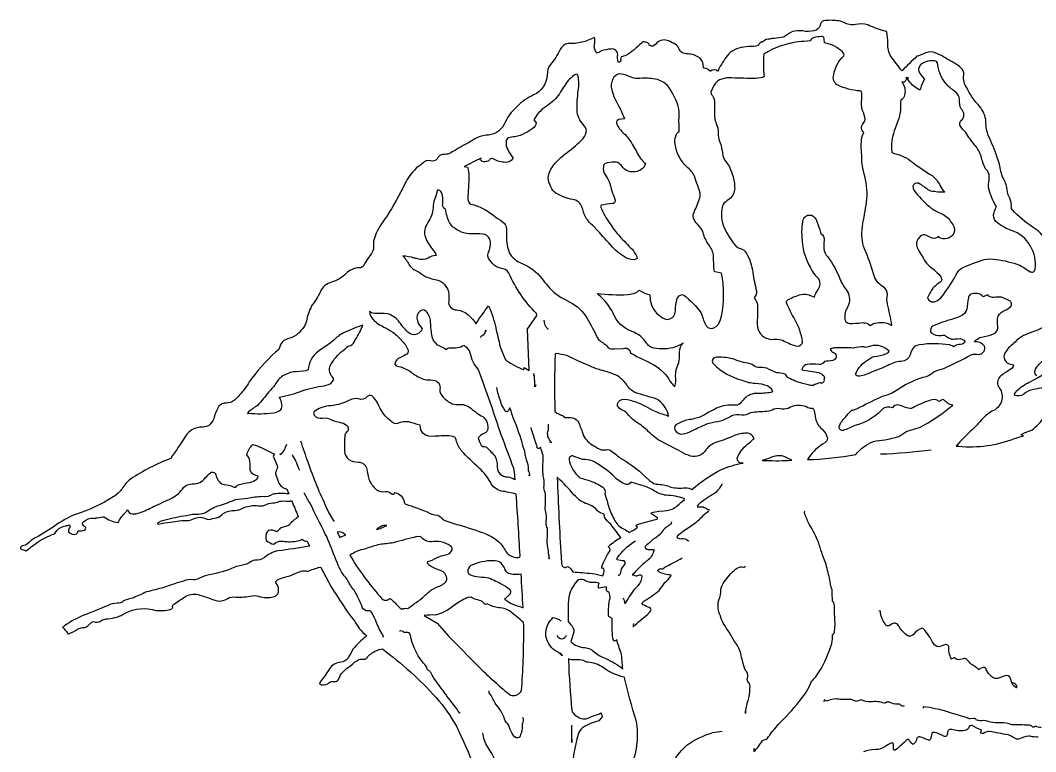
# Model space of a CAD drawing. Extents: x 0.5 to 28.5, y 0.6 to 43.4.
# Drawn here: x 0.51 to 15.15, y 11.08 to 21.62 of the extents above; entities that cross this region are included whole.
import ezdxf

# ---------------------------------------------------------------- set-up
doc = ezdxf.new("R2010")
doc.units = 0
doc.linetypes.add('0', pattern=[0])
doc.layers.add('1', color=7, linetype='0')

msp = doc.modelspace()

# ---------------------------------------------------------------- linework, layer by layer
at = {"layer": '1'}
for points in [[(15.292328, 18.446091, 0.149678), (15.112778, 18.633698, -0.066812), (14.807902, 18.895174, -0.176766), (14.798376, 18.959442, 0.126275), (14.759079, 19.087578, -0.100115), (14.732681, 19.210091, 0.089071), (14.667679, 19.366737, -0.022254), (14.61882, 19.574493), (14.589563, 19.65579, 0.023894), (14.469307, 19.952538, -0.101554), (14.430809, 20.158709, 0.162815), (14.336548, 20.382652), (14.312592, 20.412231, -0.079891), (14.157791, 20.640846, -0.186334), (14.111679, 20.833817, 0.236111), (14.067947, 20.93708, 0.06756), (13.900467, 21.045036, 0.073614), (13.67012, 21.161522, 0.179824), (13.530167, 21.139145, -0.027571), (13.43663, 21.102219, 0.023643), (13.221573, 20.8937, -0.015353), (13.062432, 21.096405, -0.147064), (13.014572, 21.291901, 0.05417), (13.002029, 21.454254), (12.981094, 21.466362), (12.953247, 21.471184, -0.031418), (12.726252, 21.554783, 0.139209), (12.550781, 21.559555, -0.199218), (12.380341, 21.591858, 0.109461), (12.286423, 21.613373, 0.082051), (12.090179, 21.612671, 0.29125), (12.040497, 21.547958, -0.284938), (11.951394, 21.470976, -0.112352), (11.791448, 21.467913, 0.074267), (11.639984, 21.459381, 0.021368), (11.522034, 21.385017), (11.50972, 21.380005, -0.00881), (11.378159, 21.357933, 0.15593), (11.317413, 21.347282, 0.262605), (11.215763, 21.311108, -0.266528), (11.189743, 21.305405, 0.167432), (11.152008, 21.263191), (11.147263, 21.259842, -0.087667), (11.006882, 21.242043, 0.146648), (10.743225, 21.158691), (10.722672, 21.139229, 0.035152), (10.584346, 20.932425, 0.059732), (10.571793, 20.886871), (10.565002, 20.887756, 0.406918), (10.460922, 20.887985), (10.453735, 20.887794, 0.202401), (10.367096, 20.92955), (10.359558, 20.937523), (10.353592, 20.98008, 0.272648), (10.278854, 21.093834, 0.149189), (10.110947, 21.136532, -0.141622), (10.027817, 21.17173, -0.014193), (9.989685, 21.241631, 0.145229), (9.899796, 21.302368, 0.271143), (9.720704, 21.321934), (9.703903, 21.312927, -0.113388), (9.630245, 21.25017, -0.257726), (9.577271, 21.264496, 0.332632), (9.52388, 21.306, 0.371224), (9.463425, 21.291443, -0.064898), (9.241119, 21.114487, 0.02293), (9.172089, 21.09565), (9.16217, 21.058449, -0.683775), (9.12915, 21.016747, -0.122252), (9.121629, 21.130661, 0.463481), (9.027847, 21.206543, 0.054807), (8.882309, 21.180931, -0.079119), (8.835833, 21.15167), (8.825133, 21.14959, -0.276343), (8.788345, 21.271057, 0.086114), (8.788071, 21.374626, -0.138264), (8.408268, 21.285425, 0.25632), (8.290314, 21.198608, -0.073147), (8.151268, 20.984531, 0.148645), (8.104324, 20.83152, -0.284209), (7.910217, 20.54467, 0.09637), (7.674377, 20.37999, 0.114897), (7.481999, 20.114733, -0.276831), (7.220837, 19.964354, 0.107192), (7.062027, 19.911407, -0.019249), (6.835327, 19.784264, -0.047212), (6.673965, 19.69278, 0.016606), (6.576569, 19.68351, 0.157361), (6.520706, 19.623322, -0.303436), (6.423477, 19.597763, 0.289601), (6.310776, 19.559998, -0.049616), (6.246658, 19.513824, 0.108762), (6.059082, 19.272057, -0.021418), (5.787506, 18.7864, 0.05391), (5.639297, 18.551702, 0.044625), (5.60257, 18.437462, -0.010427), (5.599425, 18.322174, -0.113518), (5.528778, 18.202095, 0.054048), (5.463927, 18.088921, -0.294545), (5.390045, 18.055328, 0.198145), (5.209335, 17.97242, -0.126033), (4.996964, 17.846313, 0.219836), (4.835175, 17.712837, -0.052697), (4.709244, 17.504639, 0.095272), (4.635781, 17.283106, -0.136183), (4.555984, 17.14975, -0.111678), (4.42601, 17.047707, 0.07624), (4.304276, 17.00209, 0.170111), (4.250275, 16.914635, -0.155003), (4.189957, 16.838356, 0.05142), (3.806717, 16.407951, -0.078257), (3.674042, 16.229294, -0.090095), (3.570175, 16.126091, -0.131239), (3.449722, 16.101006, 0.287027), (3.356766, 16.030958, 0.074674), (3.29793, 15.878688, -0.142687), (3.22316, 15.778305, -0.104811), (3.103745, 15.757332, 0.234615), (2.892764, 15.628454, 0.000515), (2.678757, 15.306084, 0.059104), (2.0983, 15.006382, 0.095985), (1.975708, 14.870216, -0.112109), (1.849487, 14.751717, -0.062006), (1.31759, 14.503545, 0.069194), (0.995804, 14.325493, -0.02658), (0.685944, 14.138275, 0.060127), (0.619995, 14.078369, -0.130038), (0.537048, 14.048576, 0.386108), (0.50972, 14.007484), (0.514023, 14.002151, 0.038442), (0.590607, 13.976624, 0.02012), (0.752109, 14.095741, -0.068836), (0.992415, 14.215858, 0.173532), (1.033646, 14.268387, -0.152278), (1.163448, 14.334088, -0.013816), (1.214584, 14.347404, -0.514846), (1.214247, 14.300057, 0.175879), (1.204453, 14.250366, 0.353514), (1.31958, 14.220169, 0.202675), (1.339386, 14.254951), (1.345978, 14.261452, 0.113392), (1.440145, 14.273792, 0.573282), (1.435852, 14.322891), (1.421249, 14.335167, -0.579114), (1.419922, 14.392075, -0.203514), (1.567673, 14.444542), (1.581772, 14.439507), (1.600052, 14.448654, -0.012506), (1.693695, 14.462296), (1.702728, 14.466743), (1.713348, 14.462524, 0.099566), (1.911697, 14.380447), (1.923462, 14.385918), (1.92865, 14.401619, -0.061442), (2.02984, 14.531552, 0.044499), (2.053879, 14.569221, 0.346012), (2.124969, 14.507698, 0.129745), (2.227693, 14.524083, 0.051084), (2.428955, 14.614807, 0.019073), (2.700272, 14.737717, 0.107857), (2.863525, 14.886002, -0.219173), (2.991776, 14.940132, 0.254823), (3.17894, 15.029236, -0.024215), (3.25145, 15.101059, -0.492057), (3.329407, 15.071236, 0.057361), (3.360031, 14.988846, 0.238176), (3.485046, 14.925804, -0.123337), (3.578461, 14.896286, 0.108052), (3.616501, 14.89286, -0.293445), (3.671387, 14.929871, -0.054187), (3.818159, 14.960821, 0.111057), (3.919281, 15.00721), (3.933014, 15.02597), (3.940826, 15.048935), (3.906815, 15.060966, -0.392697), (3.821289, 15.171654, 0.053429), (3.814972, 15.293922), (3.803925, 15.320587), (3.78476, 15.343636), (3.775009, 15.359581, -0.149635), (3.863266, 15.50708, -0.064362), (4.094742, 15.404343, 0.003814), (4.172729, 15.370262), (4.153458, 15.339226), (4.210388, 15.202568), (4.218628, 15.180542, 0.017799), (4.188751, 15.103058, 0.104239), (4.20079, 15.04525), (4.223189, 14.987206, 0.28654), (4.333664, 14.873143), (4.342275, 14.869416), (4.350784, 14.865463), (4.379227, 14.79705), (4.346466, 14.79763, 0.088223), (4.151413, 14.788925, -0.177276), (3.994659, 14.755478, 0.049045), (3.784668, 14.727516, 0.024709), (3.608749, 14.707939, -0.02539), (3.376846, 14.625412, 0.068038), (3.195526, 14.533577, -0.116106), (3.07605, 14.498444), (3.000885, 14.499306), (2.988388, 14.498001, -0.037046), (2.824768, 14.467064, 0.027301), (2.523473, 14.395118, 0.08463), (2.486923, 14.372017), (2.485748, 14.362633), (2.497131, 14.360672, -0.040219), (2.676773, 14.386864, -0.05571), (2.932517, 14.413115, 0.115471), (3.030319, 14.445747, -0.222851), (3.187372, 14.435472, 0.017992), (3.222397, 14.424232, -0.031685), (3.339874, 14.449539, 0.104999), (3.434082, 14.511597, -0.151413), (3.604279, 14.557564, 0.121903), (3.738525, 14.598976, -0.133103), (3.941208, 14.622513, 0.175326), (4.063202, 14.648788, -0.083828), (4.180176, 14.667015, 0.087467), (4.249084, 14.689056, -0.059058), (4.370707, 14.689943, 0.034565), (4.420334, 14.695107), (4.427032, 14.682449, -0.005593), (4.515366, 14.467087), (4.513489, 14.463043, 0.065885), (4.388098, 14.350277), (4.375802, 14.34115, -0.050039), (4.255676, 14.30085, -0.017395), (4.212265, 14.25087), (4.200821, 14.253159, 0.185434), (4.089674, 14.268201), (4.080182, 14.2625), (4.071844, 14.255216, 0.277821), (4.060257, 14.120445, 0.135755), (4.165329, 14.069473, -0.239704), (4.275177, 14.112236), (4.297989, 14.112122, 0.090015), (4.513451, 14.119476, 0.026241), (4.571243, 14.141464), (4.577744, 14.139221, 0.265605), (4.638138, 14.114082), (4.643097, 14.111374), (4.676498, 14.046387), (4.672974, 14.041138, -0.01578), (4.224234, 13.974481, 0.122399), (4.028839, 13.876236, -0.198549), (3.891006, 13.839088, 0.168303), (3.808502, 13.799149, -0.073924), (3.652008, 13.754478, 0.0375), (3.555606, 13.7189, -0.039909), (3.19245, 13.616716, 0.069837), (3.06174, 13.56616, -0.136879), (3.000763, 13.558823, 0.110077), (2.864059, 13.538857, 0.02826), (2.580154, 13.444458, 0.004839), (2.329422, 13.381744, 0.007321), (2.14444, 13.298355, 0.038999), (1.996887, 13.25248, -0.24929), (1.905273, 13.219185, 0.124512), (1.765077, 13.183884, -0.008914), (1.426788, 13.04612, 0.050892), (1.146973, 12.895309), (1.137177, 12.885506), (1.116806, 12.875061, -0.047369), (1.190781, 12.787415), (1.193268, 12.778938), (1.203995, 12.777725, 0.072985), (1.33519, 12.844673, -0.119061), (1.4384, 12.869423, 0.162259), (1.520096, 12.930626, -0.126083), (1.564224, 12.955872, 0.264035), (1.669266, 12.965668, -0.132123), (1.773529, 12.99382, 0.113237), (2.023331, 13.075722, -0.19746), (2.463699, 13.116371, 0.080598), (2.671478, 13.127754, 0.171408), (2.706818, 13.158058, -0.364398), (2.732773, 13.21096, 0.004354), (2.894189, 13.321861, -0.212329), (3.098221, 13.335105, -0.00747), (3.347046, 13.25264, 0.181108), (3.499069, 13.288742, -0.157426), (3.61824, 13.3088, 0.075421), (3.853027, 13.328232, -0.13422), (3.973434, 13.311325, 0.151653), (4.186976, 13.321998, 0.326405), (4.233826, 13.413094, 0.195113), (4.194785, 13.512715, -0.3358), (4.205566, 13.546486), (4.219223, 13.556992), (4.236496, 13.566483, -0.026141), (4.420135, 13.622437, -0.044532), (4.577833, 13.687363, -0.120977), (4.636215, 13.680923), (4.652252, 13.680016, -0.020988), (4.82637, 13.7388), (4.842178, 13.734444), (4.992035, 13.4562, 0.026299), (5.325454, 12.963132, 0.000399), (5.399155, 12.849823, 0.045198), (5.50116, 12.752708), (5.494888, 12.738831, 0.061513), (5.303757, 12.556679, -0.018896), (5.23407, 12.427879, -0.193776), (5.130447, 12.367439, 0.236118), (4.964964, 12.273299, -0.04041), (4.835239, 12.089302, 0.068411), (4.821884, 12.058807, 0.322187), (4.945862, 12.064354, -0.036564), (5.001465, 12.092766, 0.16987), (5.083267, 12.099945, 0.065874), (5.12439, 12.184944, -0.078808), (5.274857, 12.32251, -0.070392), (5.390045, 12.409729, -0.009234), (5.480135, 12.414979, 0.203566), (5.514893, 12.44455, -0.135705), (5.565491, 12.489899, -0.13419), (5.728836, 12.560463, -0.04818), (6.503211, 11.861802, -0.050659), (6.796875, 11.44577, -0.022118), (7.056046, 10.85173)], [(8.108978, 17.172394), (8.117508, 17.171532, -0.241706), (8.063232, 17.300537)], [(7.224532, 17.135788, 0.527887), (7.215118, 17.153267), (7.210495, 17.138794, -0.277817), (7.16742, 17.07378, 0.041798), (7.140122, 17.050446)], [(15.2686, 17.204973, -0.06422), (15.114746, 17.135201), (15.056595, 17.113007, 0.121124), (14.849777, 16.982361), (14.831085, 16.966232, 0.094454), (14.69755, 16.817204, 0.415129), (14.756653, 16.676544), (14.780151, 16.666733), (14.830306, 16.653671, -0.22432), (14.767746, 16.577087, 0.055258), (14.628715, 16.481911, 0.351635), (14.623596, 16.325172, -0.491006), (14.517421, 15.985535, 0.108045), (14.343903, 15.832499, -0.017694), (14.229768, 15.719296, 0.011228), (14.000305, 15.484528), (14.038244, 15.482282, 0.11762), (14.842913, 15.594416, -0.024855), (14.971741, 15.631706, -0.131089), (14.936371, 15.646187), (14.938919, 15.650116, -0.063858), (15.092926, 15.713776, 0.077348), (15.26944, 15.902542, -0.013744)], [(15.162598, 16.495735), (15.142136, 16.527191), (15.137756, 16.56031), (15.147141, 16.594559, -0.11363), (15.275604, 16.731705, -0.008023)], [(15.3974, 16.391846, -0.109278), (15.11412, 16.301838, 0.135172), (14.977404, 16.232332, -0.278977), (14.841049, 16.219376, -0.153929), (14.892426, 16.296631, -0.085673), (15.07988, 16.416473, 0.058622), (15.44429, 16.657585)], [(7.941238, 16.366966, -0.157062), (7.928436, 16.339874), (7.925385, 16.341309, 0.040405), (7.920854, 16.496933, -0.257768), (7.910736, 16.531715)], [(7.834503, 15.067268, -0.262974), (7.850815, 15.056641, 0.204111), (7.837357, 15.129784, 0.109075), (7.821518, 15.243134, -0.036142), (7.78125, 15.411743, -0.054374), (7.745071, 15.53775, 0.021207), (7.611607, 15.904851, -0.011966), (7.56868, 16.034531, 0.045765), (7.539017, 15.985397), (7.528137, 15.978209, -0.428532), (7.48494, 16.022926), (7.482162, 16.030113, -0.156699), (7.438522, 16.126419, -0.052778), (7.377014, 16.330345)], [(8.124222, 13.877434), (8.127655, 13.8619), (8.133392, 13.862823), (8.13797, 13.870361, 0.071482), (8.123734, 13.933228, 0.120681), (8.115112, 14.01841, -0.089779), (8.107666, 14.177438, 0.022778), (8.108932, 14.30275, -0.188542), (8.090256, 14.367767, 0.034694), (8.092712, 14.508179, -0.128215), (8.077896, 14.602242, 0.015182), (8.078354, 14.815559, -0.231238), (8.062609, 14.909787, 0.079418), (8.049454, 15.053299, -0.057962), (8.049231, 15.282687, 0.123215), (8.02702, 15.409457), (8.020098, 15.435541), (8.014511, 15.461945), (8.01088, 15.465897), (7.998749, 15.456795, -0.576525), (7.957565, 15.464241, 0.222849), (7.952332, 15.500458, -0.018969), (7.87645, 15.741257), (7.86499, 15.744568)], [(8.139465, 15.543221, -0.037742), (8.166199, 15.533669, -0.024364), (8.116821, 15.619225, -0.165708), (8.123672, 15.718323, 0.055962), (8.124222, 15.799492)], [(5.041183, 14.395317, -0.065778), (4.930737, 14.586688, -0.029742), (4.659925, 15.250374, -0.00556), (4.553223, 15.554244)], [(4.250977, 15.378464), (4.254364, 15.36235), (4.273788, 15.371788, 0.145242), (4.345413, 15.503479), (4.357712, 15.506599)], [(4.540314, 15.134216, -0.061807), (4.496796, 15.238274, 0.024492), (4.44043, 15.34182), (4.43396, 15.360161)], [(10.628403, 14.941139), (10.625397, 14.93074, -0.058953), (10.535263, 14.815041, 0.020384), (10.302643, 14.656151), (10.280792, 14.635841), (10.267441, 14.618416), (10.270737, 14.610214, 0.012725), (10.352722, 14.607903, -0.080541), (10.418182, 14.573784), (10.428879, 14.570236), (10.441055, 14.568344, -0.146378), (10.398117, 14.516434, 0.061071), (10.307294, 14.434754, -0.071217), (10.151779, 14.312469, 0.023472), (9.982727, 14.189507), (9.974777, 14.172195, 0.281283), (10.047226, 14.152023, -0.18632), (10.134415, 14.124573), (10.145248, 14.119789), (10.148849, 14.118835)], [(5.745377, 12.724182, 0.108619), (5.726349, 12.780418, -0.053243), (5.628616, 12.97831, 0.022267), (5.564621, 13.106171, 0.133332), (5.520218, 13.108505, -0.335029), (5.439194, 13.163368, 0.053483), (5.321075, 13.405716, -0.051397), (5.223068, 13.561646, -0.087103), (5.080383, 13.796204), (5.057983, 13.848228, 0.012132), (4.926453, 14.179054), (4.90597, 14.215032, 0.003406), (4.681625, 14.667557, -0.015821), (4.6017, 14.810997)], [(11.085861, 11.128891, -0.012782), (11.084473, 11.079948, 0.06259), (11.209656, 11.240143), (11.216705, 11.245903), (11.26207, 11.257561, 0.080561), (11.327316, 11.340263, -0.031527), (11.555308, 11.592096, 0.036097), (11.838734, 11.936758, 0.050963), (11.907593, 12.072617, -0.070201), (11.974838, 12.152496, 0.062682), (12.167572, 12.520805, 0.11412), (12.220566, 12.766571, 0.269685), (12.249466, 12.819466, 0.059783), (12.246582, 13.055702, 0.016378), (12.244766, 13.212746, 0.209744), (12.22226, 13.239441), (12.218871, 13.251816, 0.004899), (12.211655, 13.411659, -0.055724), (12.177521, 13.576332, -0.003692), (12.118881, 13.804535, -0.031615), (12.016342, 14.097504, 0.039122), (11.889058, 14.34823, -0.040511), (11.820175, 14.50499), (11.816467, 14.526909), (11.81781, 14.54467)], [(9.896439, 14.392174, -0.228393), (9.852737, 14.336029, 0.122122), (9.742935, 14.221077, -0.114908), (9.644073, 14.14949), (9.634247, 14.142616, -0.024637), (9.511459, 14.033852, 0.393391), (9.584209, 13.99543, -0.038411), (9.649429, 13.98951), (9.633224, 13.951187, -0.196205), (9.527313, 13.819824), (9.502208, 13.799078, -0.005184), (9.330383, 13.627686, -0.254485), (9.367676, 13.616936, 0.282415), (9.424454, 13.624916, -0.377178), (9.471649, 13.614868, -0.192466), (9.41011, 13.471657, 0.064505), (9.255737, 13.25695), (9.24086, 13.234993), (9.224609, 13.21344, 0.296639), (9.194992, 13.294251)], [(9.133987, 13.629723), (9.132339, 13.611732, 0.236181), (9.170448, 13.686096, -0.161037), (9.221954, 13.773232, 0.400464), (9.215652, 13.83007, -0.086516), (9.116333, 13.846992), (9.107452, 13.854141), (9.119537, 13.87925, -0.078941), (9.356079, 14.105995), (9.377975, 14.117691)], [(9.347473, 12.928268, -0.012867), (9.346161, 12.880836, -0.032044), (9.552505, 13.057079, 0.097203), (9.604022, 13.122192, 0.336716), (9.587631, 13.151489, -0.012616), (9.49025, 13.198326), (9.473511, 13.215004, -0.169138), (9.512222, 13.2593, 0.056263), (9.717484, 13.404884, 0.044284), (9.80365, 13.517593, 0.068724), (9.88913, 13.611397), (9.890396, 13.624039, -0.098243), (9.713531, 13.673538), (9.69928, 13.685829), (9.700592, 13.69735, -0.247985), (9.757401, 13.715027), (9.766525, 13.717033), (9.77623, 13.720901, -0.031353), (9.997008, 13.840084, 0.025427), (10.048935, 13.873711)], [(10.963882, 11.677856), (10.963882, 11.630913, -0.073579), (11.002502, 11.815147, 0.072173), (11.026855, 11.987877, 0.264575), (10.998227, 12.089179, -0.230545), (10.996781, 12.158416, 0.249135), (10.9664, 12.249557, -0.05418), (10.902771, 12.466789, 0.118977), (10.807968, 12.66851, 0.004749), (10.644111, 12.93217, -0.067381), (10.603439, 13.039238, -0.185222), (10.577866, 13.263458, 0.119031), (10.610353, 13.419952, -0.14574), (10.658432, 13.526596, -0.068073), (10.822466, 13.712131, -0.125912), (10.912262, 13.745598), (10.936935, 13.737434), (10.942993, 13.736221), (10.963882, 13.751717)], [(14.806625, 12.074325, -0.498859), (14.870499, 11.999466), (14.866089, 11.997482, -0.05698), (14.807098, 12.062614, -0.010225), (14.778, 12.151596), (14.772324, 12.159851, 0.290343), (14.677765, 12.164413), (14.625931, 12.142921, -0.365274), (14.512589, 12.163322, -0.080444), (14.434509, 12.257011, 0.515416), (14.392149, 12.291192, 0.187005), (14.331802, 12.264519), (14.325287, 12.263031, 0.079255), (14.223541, 12.337067, -0.039051), (14.152596, 12.41354, 0.254164), (14.102463, 12.41993), (14.05864, 12.409424, -0.324982), (13.977493, 12.431412), (13.972031, 12.433098, 0.024053), (13.930084, 12.414299), (13.927383, 12.417793, 0.016225), (13.898468, 12.50808, 0.015435), (13.894958, 12.592171, 0.487697), (13.831665, 12.617447), (13.784348, 12.600075, -0.402985), (13.672623, 12.638657, 0.06629), (13.527557, 12.853622), (13.514542, 12.861221, 0.171516), (13.390774, 12.772331, -0.404038), (13.288628, 12.757743, -0.09032), (13.16568, 12.90535, 0.429281), (13.069092, 12.916618), (13.05127, 12.901649, -0.486823), (12.976349, 12.921761, -0.152402), (12.909378, 13.106308), (12.885254, 13.111259)], [(8.291962, 12.504517, -0.254382), (8.321411, 12.460442, 0.112816), (8.215057, 12.537064, -0.143507), (8.088593, 12.723656, -0.149162), (8.11879, 12.921883, -0.022254), (8.189027, 13.014374, 0.001716), (8.26799, 12.989571, -0.005927), (8.307205, 12.962151)], [(6.843307, 11.644165), (6.844055, 11.633255, 0.026822), (6.658813, 11.879333, 0.048025), (6.547913, 12.033432, 0.043967), (6.470398, 12.138184, -0.005327), (6.427292, 12.22261, 0.151326), (6.392417, 12.249409, -0.217323), (6.369019, 12.295204, 0.048199), (6.30722, 12.374146, -0.114148), (6.133107, 12.757948, 0.040864), (6.117172, 12.793602, 0.068673), (6.048157, 12.796913), (6.04332, 12.79924, 0.343053), (5.980225, 12.815865), (5.974121, 12.815704)], [(9.29243, 10.820868, 0.164528), (9.388363, 11.528435, -0.021161), (9.219452, 12.143341), (9.21431, 12.154793, -0.104894), (8.911224, 12.292084, 0.131466), (8.690918, 12.367722), (8.678345, 12.371109), (8.666092, 12.375504, 0.170015), (8.545776, 12.40551), (8.491531, 12.402962, -0.140979), (8.41124, 12.416214), (8.411285, 12.398932, 0.01607), (8.461685, 11.675156), (8.466141, 11.654968, 0.246901), (8.649826, 11.551018), (8.661148, 11.553665, 0.010339), (8.885132, 11.638298), (8.897003, 11.58136), (8.849274, 11.524139, 0.087262), (8.61499, 11.424065, 0.152664), (8.553772, 11.328949, 0.07073), (8.462954, 10.77757, 0.003717)], [(7.742996, 11.570946), (7.755188, 11.567924, -0.15695), (7.747894, 11.486046), (7.745239, 11.473061), (7.746048, 11.448307, -0.124164), (7.722305, 11.329386), (7.713938, 11.306683), (7.705994, 11.283829, -0.393003), (7.617404, 11.313278, -0.081895), (7.562866, 11.429718, 0.097831), (7.501358, 11.521919, 0.10863), (7.378777, 11.74735, -0.045963), (7.297186, 11.887851), (7.28605, 11.904205, -0.282528), (7.270279, 11.95536)], [(13.251221, 11.738846, -0.372543), (13.202515, 11.752335), (13.19519, 11.758041), (13.185257, 11.762154, -0.055424), (13.07164, 11.777603), (13.060654, 11.782288, 0.36384), (12.97998, 11.779144), (12.968994, 11.776802, 0.128674), (12.769241, 11.796394, -0.142702), (12.63472, 11.825226, 0.080673), (12.571472, 11.806061), (12.559464, 11.804848), (12.553574, 11.805779), (12.512299, 11.823448, 0.174646), (12.46666, 11.83036, -0.023407), (12.256999, 11.839545, 0.092918), (12.159485, 11.819191), (12.143967, 11.805824, -0.001104), (12.098938, 11.82634), (12.0923, 11.799843)], [(15.225269, 11.427541, -0.148212), (15.145798, 11.446983), (15.136017, 11.442413, -0.561104), (15.098404, 11.442108, 0.247054), (15.044312, 11.461418, 0.011539), (14.805389, 11.467354, 0.111703), (14.640189, 11.493099, -0.052529), (14.496292, 11.504822, 0.138015), (14.36673, 11.524994, -0.068883), (14.294128, 11.533752, 0.278079), (14.257294, 11.557434), (14.200394, 11.554466), (14.192993, 11.554642, 0.037446), (13.935028, 11.632309, 0.062407), (13.6996, 11.696457, 0.051501), (13.532791, 11.726738), (13.524307, 11.72496, -0.344735), (13.525711, 11.708351)], [(15.184631, 11.287376, -0.059372), (15.068436, 11.302101), (15.05069, 11.303329, 0.072684), (14.902222, 11.262146), (14.890274, 11.259949), (14.877502, 11.26107, -0.043244), (14.765823, 11.318718), (14.7538, 11.322533, -0.002539), (14.479034, 11.371002, 0.135243), (14.393415, 11.343234, -0.248066), (14.358353, 11.344658, -0.14936), (14.36853, 11.393478, -0.076178), (14.23439, 11.456856, 0.408265), (14.183746, 11.427361, -0.30927), (14.125397, 11.384666, -0.103151), (13.937195, 11.398323, 0.514236), (13.87735, 11.356827, -0.11881), (13.861359, 11.301666, -0.246275), (13.807907, 11.310783), (13.769287, 11.329529, 0.165156), (13.660324, 11.355019), (13.653992, 11.349808), (13.650177, 11.342171, -0.087896), (13.62786, 11.253187, -0.352572), (13.59166, 11.248436, 0.047931), (13.479522, 11.295207, 0.402867), (13.428604, 11.255684, -0.181523), (13.388016, 11.187424), (13.37944, 11.186714), (13.371002, 11.189636, -0.086004), (13.320389, 11.253326), (13.312408, 11.256905), (13.301987, 11.254875), (13.289429, 11.248024, -0.012908), (13.128294, 11.105309), (13.119287, 11.101638), (13.109848, 11.099281, -0.330232), (13.098267, 11.13266, 0.075535), (13.09404, 11.199524), (13.085098, 11.205551, 0.158905), (13.018646, 11.179817), (12.977371, 11.153343, -0.168044), (12.840271, 11.10981, 0.08941), (12.665131, 11.07634)], [(7.528564, 9.882637, 0.064067), (7.514374, 10.038536, 0.082086), (7.491527, 10.267679, -0.044603), (7.481476, 10.378311), (7.478806, 10.396523, -0.046765), (7.447372, 10.550285, -0.170288), (7.438783, 10.617415, -0.005457), (7.408829, 10.74453, 0.142177), (7.395279, 10.82589, 0.068245), (7.306564, 11.051369), (7.248734, 11.146233, -0.139417), (7.178787, 11.35128)], [(9.469467, 10.03096), (9.476974, 10.003609), (9.480469, 10.004921), (9.485321, 10.008949, 0.082301), (9.645423, 10.312508), (9.670136, 10.370551, 0.028317), (9.87616, 10.84507, -0.101643), (10.117096, 11.171448, -0.0827), (10.491324, 11.354586, -0.055296), (10.628403, 11.372871)]]:
    msp.add_lwpolyline(points, format="xyb", dxfattribs=at)
for points in [[(10.516235, 20.285355, 0.118884), (10.554916, 20.09684, -0.097522), (10.569382, 19.969368, 0.074653), (10.61319, 19.815636, -0.031634), (10.636337, 19.673462, 0.129986), (10.701553, 19.558998, -0.107173), (10.748169, 19.469986, -0.105541), (10.809158, 19.192335, -0.163207), (10.747925, 19.056587, 0.021977), (10.656647, 18.989471, 0.161398), (10.623611, 18.896629, 0.166948), (10.675172, 18.595499, 0.063816), (10.833252, 18.356888, 0.06048), (10.913361, 18.324005, -0.168159), (10.977081, 18.261528, -0.108503), (11.068209, 17.98782, 0.025928), (11.123484, 17.721788, -0.24766), (11.087463, 17.623787, -0.189585), (11.139267, 17.48542, -0.01437), (11.132278, 17.293488), (11.13324, 17.245079), (11.138962, 17.198486, 0.34635), (11.330292, 17.022552, -0.087104), (11.497742, 17.010712, 0.042021), (11.685457, 16.927835, 0.304132), (11.78212, 16.962502), (11.785522, 16.974258), (11.78627, 16.989891, 0.093916), (11.676315, 17.306671, -0.018257), (11.55342, 17.546709, -0.385081), (11.581741, 17.595428, -0.054866), (11.764862, 17.67067, -0.168307), (11.909729, 17.64846), (11.934525, 17.638252), (11.958237, 17.630898, -0.136285), (11.987167, 17.705124), (12.0132, 17.742477, 0.279853), (12.02179, 17.89299, -0.100056), (11.896011, 18.071358, -0.1315), (11.782288, 18.492943, -0.082002), (11.796681, 18.746153, -0.396088), (11.918869, 18.811401, -0.183821), (11.993622, 18.720726, -0.044648), (12.043335, 18.560524), (12.050079, 18.547318, -0.344535), (12.096436, 18.447289, 0.008367), (12.093081, 18.32991, 0.167328), (12.150131, 18.212936, -0.060363), (12.330745, 17.878426, 0.054614), (12.437119, 17.709755, -0.217381), (12.440781, 17.495361, 0.188265), (12.396286, 17.308807), (12.410461, 17.278618), (12.433334, 17.260422), (12.463287, 17.251717, 0.041693), (12.644515, 17.263275, -0.102757), (12.734909, 17.246101), (12.763107, 17.223152), (12.778564, 17.234024), (12.798355, 17.245499, -0.197638), (13.048386, 17.238419), (13.066208, 17.225471), (13.072922, 17.229301, 0.027479), (13.010631, 17.52895, -0.089026), (13.010268, 17.667717, 0.281844), (12.946152, 17.783348, -0.193551), (12.808823, 17.966843, 0.038604), (12.679714, 18.328138, -0.125659), (12.649734, 18.642448), (12.657455, 18.699898, 0.015545), (12.714203, 19.044052, 0.095443), (12.671646, 19.421532, -0.070711), (12.6409, 19.680023, -0.059989), (12.639873, 19.932133, -0.089615), (12.664658, 19.987686), (12.670471, 20.004997, -0.453776), (12.66097, 20.132147, 0.041893), (12.691696, 20.192734, 0.059112), (12.650513, 20.322571, -0.097073), (12.641556, 20.482491, 0.069439), (12.635086, 20.595467), (12.615875, 20.602455, -0.083325), (12.294047, 20.685028, -0.339229), (12.235993, 20.836786, -0.160403), (12.382492, 21.10865), (12.385513, 21.128548), (12.374756, 21.149147), (12.358932, 21.169304, 0.146996), (12.12265, 21.289368), (12.103622, 21.295624, 0.066753), (12.091919, 21.375374, 0.323364), (12.054642, 21.386574, 0.02409), (11.952194, 21.372765, 0.186874), (11.895279, 21.324356, -0.021729), (11.725342, 21.312729, 0.044953), (11.466339, 21.246246, 0.195078), (11.427933, 21.234772, 0.072544), (11.286532, 21.166344, 0.004677), (11.228928, 21.13504, 0.051075), (11.232101, 20.810555), (11.215668, 20.797684, -0.059173), (11.069771, 20.7843, -0.01258), (10.722785, 20.792658, 0.093884), (10.590257, 20.763165, 0.174183), (10.494644, 20.652122), (10.480087, 20.620453), (10.465332, 20.585266), (10.46817, 20.557533, -0.188284), (10.515045, 20.454453, -0.040663)], [(13.122665, 20.062119, 0.106502), (13.068268, 19.766312), (13.076111, 19.715164), (13.110825, 19.699532, -0.124135), (13.37207, 19.574821, 0.02167), (13.653616, 19.383144, -0.125983), (13.769272, 19.236862, 0.074375), (13.839035, 19.141701, -0.045494), (13.634033, 19.159172, -0.046564), (13.50174, 19.249535), (13.48407, 19.260521, 0.385948), (13.384476, 19.251595), (13.3759, 19.228874), (13.380142, 19.201324), (13.394836, 19.170189), (13.417664, 19.136719, 0.039297), (13.645645, 18.9104, 0.062156), (13.805331, 18.82733, -0.156617), (13.933609, 18.702423, -0.170826), (13.979631, 18.58593, -0.451728), (13.775994, 18.479841, -0.098426), (13.743179, 18.506241, -0.344784), (13.657146, 18.483192, -0.045002), (13.573148, 18.521662, 0.276774), (13.483017, 18.507393), (13.457962, 18.47834, 0.333509), (13.449631, 18.327316, 0.02306), (13.573242, 18.119896), (13.587524, 18.103912, -0.028363), (13.772312, 17.939354, -0.141689), (13.792633, 17.880821), (13.78949, 17.871529), (13.783142, 17.861969, -0.013602), (13.664566, 17.761635, 0.032911), (13.599475, 17.640202), (13.593918, 17.632147), (13.588013, 17.624344), (13.604431, 17.592484), (13.645752, 17.564056), (13.689041, 17.562561), (13.733566, 17.583496), (13.778549, 17.622353), (13.823257, 17.674637, 0.025555), (14.016296, 17.979729, -0.116983), (14.072357, 18.043182, -0.040854), (14.407089, 18.172714, -0.097945), (14.576755, 18.174974, -0.056912), (14.919434, 18.089767, -0.025854), (15.066296, 17.99778, 0.181515), (15.115997, 17.993942), (15.129898, 18.009003), (15.139817, 18.036491, 0.171001), (15.0734, 18.363348, 0.205025), (14.792831, 18.591394, -0.075564), (14.572202, 18.719835, -0.283948), (14.549286, 18.849136, -0.0295), (14.581284, 18.938599), (14.575333, 18.95356), (14.56369, 18.967484, -0.086806), (14.4664, 19.227211, -0.021006), (14.479033, 19.352753, 0.202694), (14.425369, 19.481758, -0.058352), (14.361252, 19.663948, 0.108391), (14.268433, 19.822365, -0.027935), (14.140717, 20.003273, -0.10491), (14.055532, 20.110384, -0.331034), (14.088882, 20.192764), (14.095688, 20.199646, 0.355872), (14.075043, 20.344246, -0.15558), (14.051006, 20.47649, 0.227142), (13.982315, 20.595779, -0.038481), (13.850754, 20.708824, -0.144152), (13.733414, 21.009918), (13.713577, 21.031715, 0.225624), (13.487528, 20.980236, 0.261041), (13.464279, 20.885078), (13.48056, 20.848526), (13.510727, 20.809624), (13.546249, 20.773994, 0.060711), (13.484924, 20.633026), (13.483231, 20.618103), (13.46843, 20.62043, -0.123674), (13.328125, 20.741051), (13.296982, 20.775978), (13.313705, 20.792664), (13.278854, 20.795723), (13.277222, 20.795464, -0.017496), (13.296799, 20.775795), (13.252777, 20.731758), (13.218201, 20.736191, -0.231411), (13.257627, 20.546814, -0.233147), (13.204712, 20.471085, 0.054626), (13.199112, 20.346329, -0.080167), (13.156387, 20.158813)], [(6.911453, 19.512978), (6.909668, 19.511734), (6.956741, 19.502029), (6.961151, 19.496521, -0.076366), (6.971694, 19.25872, 0.004722), (6.960489, 19.042757, 0.213491), (7.004257, 18.968887, -0.100011), (7.179307, 18.906452, -0.054737), (7.368286, 18.7798, -0.037946), (7.489029, 18.694336, -0.166014), (7.517059, 18.61631), (7.518951, 18.584595), (7.519104, 18.545929, 0.10422), (7.550552, 18.291618, 0.185543), (7.709824, 18.131828), (7.753693, 18.111267, -0.135119), (8.026443, 17.901398, 0.037037), (8.207428, 17.697113, 0.053999), (8.354019, 17.600372), (8.43045, 17.558952, -0.156294), (8.679276, 17.324867, -0.0309), (8.830768, 17.042599, 0.121957), (8.905631, 16.97583, -0.01563), (8.965424, 16.929497, 0.331369), (9.052719, 16.884758), (9.074875, 16.887451), (9.197739, 16.892006), (9.223068, 16.895218, -0.452961), (9.303665, 16.831276), (9.319091, 16.818977, 0.003818), (9.643039, 16.656258, -0.134399), (9.880614, 16.41275, 0.05083), (9.936172, 16.34861), (9.945435, 16.345383, 0.097044), (9.956985, 16.496445, -0.121218), (9.993805, 16.664589, 0.087676), (10.013992, 16.773361), (10.014878, 16.83873, -0.232422), (10.065286, 16.968632, -0.16154), (9.756012, 16.886665, -0.086777), (9.607849, 16.905319, -0.117983), (9.534058, 16.97274, 0.143447), (9.35226, 17.126617), (9.32692, 17.136391, -0.217983), (9.056593, 17.399439, 0.105364), (8.843201, 17.666428), (8.824875, 17.684692, 0.04139), (9.268022, 17.667717, 0.063429), (9.378983, 17.694466), (9.409927, 17.713615), (9.429108, 17.731483, 0.077599), (9.577788, 17.669168, -0.293232), (9.585464, 17.645691), (9.587784, 17.626251, 0.22883), (9.716572, 17.371922, 0.128877), (9.830353, 17.309776, 0.385378), (9.951356, 17.413961), (9.95409, 17.431408, -0.076119), (9.980964, 17.61302, -0.215718), (10.049179, 17.668991), (10.07695, 17.661247, -0.063507), (10.320892, 17.409225), (10.331818, 17.385887, 0.049629), (10.398833, 17.215757, 0.34426), (10.5065, 17.18689), (10.542892, 17.206573), (10.573624, 17.242996), (10.598419, 17.293373), (10.617737, 17.355034, 0.098569), (10.619827, 17.975426), (10.611908, 17.978073), (10.525604, 17.99585), (10.517868, 17.998985), (10.512466, 18.020683, -0.031901), (10.50499, 18.216736, 0.152281), (10.434494, 18.386162, -0.092847), (10.352432, 18.562454, 0.113995), (10.270874, 18.682449), (10.252243, 18.704002), (10.237152, 18.723358, -0.318299), (10.223145, 18.857803, 0.02701), (10.307408, 19.062532, 0.080523), (10.310776, 19.130775, 0.004847), (10.228867, 19.372765, 0.105711), (10.117569, 19.51104, -0.186447), (9.946594, 19.864193, -0.100227), (9.968231, 19.979851, -0.121756), (10.006485, 20.015083, 0.038465), (10.002625, 20.160645, 0.069818), (10.000504, 20.362572, 0.074706), (9.860416, 20.655392, 0.203597), (9.629165, 20.779673, 0.056922), (9.420161, 20.781784, -0.118095), (9.261931, 20.8218, 0.09961), (9.145142, 20.84906, 0.253405), (9.052578, 20.77294, 0.193434), (9.036407, 20.617439, 0.070496), (9.13987, 20.379152, -0.046043), (9.21788, 20.201439), (9.177231, 20.194771), (9.138458, 20.189529), (9.115021, 20.177261), (9.104813, 20.159134), (9.105835, 20.13633, 0.11292), (9.20723, 19.99279, -0.089818), (9.345566, 19.81295), (9.39592, 19.719398, 0.1025), (9.522781, 19.55632, -0.281468), (9.402047, 19.444284, -0.341415), (9.175796, 19.526491), (9.159633, 19.543829, 0.262423), (9.079647, 19.575193, 0.088257), (8.940529, 19.556702, 0.265597), (8.916306, 19.510109, 0.201534), (8.944641, 19.388359, -0.122814), (9.025894, 19.192245, 0.028929), (9.072391, 19.070127, -0.049112), (9.085415, 19.013168, -0.406513), (9.045456, 18.980804, 0.035234), (8.883163, 18.955238), (8.872757, 18.93364, 0.058664), (9.009506, 18.694572, 0.048502), (9.152327, 18.505144, 0.005563), (9.32868, 18.320538, -0.068607), (9.39537, 18.215729), (9.403397, 18.186363), (9.363907, 18.170395), (9.314423, 18.17202), (9.262665, 18.188148, -0.090105), (9.047974, 18.351738, -0.001955), (8.830086, 18.593271), (8.773056, 18.654205, -0.073183), (8.660553, 18.778061, -0.043956), (8.607025, 18.932112, 0.273278), (8.473404, 19.038704, -0.087996), (8.230591, 19.130859, -0.118963), (8.156189, 19.218697), (8.128189, 19.288361), (8.121262, 19.354546), (8.132538, 19.417473), (8.159149, 19.477356, -0.089552), (8.36203, 19.69062, 0.032466), (8.600705, 19.89168, 0.115102), (8.669334, 20.007059, 0.240211), (8.641495, 20.094894), (8.607605, 20.138618, -0.173852), (8.535507, 20.357948, -0.03427), (8.558818, 20.638451, 0.069855), (8.54744, 20.834846), (8.522659, 20.842865), (8.493896, 20.8302, 0.11036), (8.342636, 20.658691), (8.299225, 20.590469, -0.110397), (8.128723, 20.407845), (8.074234, 20.367279, 0.127471), (7.913528, 20.185471), (7.934021, 20.164139), (7.944656, 20.142998), (7.943741, 20.12114), (7.933044, 20.098984), (7.914337, 20.076927, -0.118911), (7.639511, 19.941322, 0.047477), (7.546708, 19.926292, 0.290754), (7.513763, 19.87059, 0.171729), (7.535507, 19.758606, 0.04256), (7.60997, 19.638512), (7.611206, 19.627388, -0.303406), (7.483917, 19.574554, -0.007448), (7.393784, 19.588997), (7.335602, 19.621933, 0.49508), (7.261459, 19.589951, 0.009667), (7.184906, 19.579025, -0.257919), (7.139099, 19.621483, 0.018465), (7.15274, 19.633614, 0.01208)], [(6.187347, 18.194923, 0.042542), (6.023163, 18.225906, -0.071759), (6.113998, 18.097908, 0.162329), (6.237442, 18.004105, 0.00721), (6.355484, 17.925766, 0.065199), (6.529823, 17.877613, -0.198348), (6.643631, 17.784142, -0.204614), (6.687485, 17.636269), (6.685501, 17.595375), (6.68515, 17.575195, 0.449209), (6.795563, 17.447029, -0.196301), (6.98349, 17.35817, -0.086514), (7.077316, 17.247643, -0.018848), (7.260712, 17.503578, -0.059465), (7.363144, 17.189285, -0.000877), (7.427643, 16.916275), (7.497055, 16.737755), (7.51474, 16.716545, 0.035078), (7.769043, 16.581482), (7.773819, 16.61573), (7.774338, 16.615601), (7.845093, 16.573105), (7.845352, 16.576668), (7.821777, 17.171478), (7.822037, 17.17588, -0.00515), (7.958176, 17.364214), (7.949904, 17.39711, -0.096358), (7.554406, 17.976894, 0.258541), (7.432756, 18.046307, -0.169093), (7.31871, 18.11454, -0.132186), (7.247512, 18.221611, -0.142811), (7.26825, 18.295029, 0.155209), (7.278183, 18.467972, 0.296758), (7.170287, 18.538052, 0.058741), (7.014261, 18.541908, -0.179745), (6.742249, 18.646751, -0.143491), (6.655853, 18.82254), (6.642273, 18.8778), (6.635498, 18.899635, -0.347329), (6.599197, 18.975655, 0.126758), (6.581604, 19.140015, 0.301816), (6.519608, 19.174431, -0.077811), (6.47879, 19.039452, 0.096312), (6.46257, 18.919868, -0.114155), (6.385071, 18.706436), (6.371231, 18.679993, 0.268072), (6.359924, 18.467064, 0.069561), (6.478148, 18.289305, -0.084822), (6.503159, 18.232841, 0.117279), (6.387207, 18.192505, -0.19181), (6.239061, 18.18327, -0.012829)], [(11.641602, 16.058434, -0.235681), (11.864361, 16.040209, 0.120682), (11.932022, 16.030022, -0.139306), (11.964417, 15.945518), (11.974854, 15.884521, 0.198122), (12.069332, 15.728949, -0.146708), (12.144486, 15.600085, -0.275014), (12.108475, 15.53054, 0.116049), (11.877351, 15.31969), (11.857834, 15.288574, 0.035256), (12.552887, 15.361053, -0.132684), (12.809814, 15.551399, -0.034277), (12.971802, 15.572128, 0.014337), (13.17601, 15.62458, 0.002243), (13.290816, 15.69738, 0.002335), (13.482025, 15.755478, 0.047174), (13.89035, 16.025894), (13.951141, 16.072289, -0.155432), (13.81752, 16.157242, -0.014437), (13.750946, 16.125641), (13.734863, 16.143372), (13.711868, 16.152679, 0.150312), (13.605235, 16.136724, 0.046142), (13.374423, 16.033257, -0.179706), (13.289215, 16.034683, 0.019783), (13.162235, 16.077412, 0.288378), (13.085342, 16.035538, 0.298115), (12.935181, 16.010887), (12.915787, 15.994171, -0.147289), (12.542526, 15.781982, -0.055665), (12.37093, 15.71048, -0.42457), (12.314468, 15.751358, -0.170243), (12.355927, 15.845016, -0.024807), (12.503082, 16.006264), (12.511932, 16.004059, 0.093701), (12.569825, 16.022562, -0.004566), (12.90834, 16.19117, -0.016888), (13.042953, 16.235306, 0.026089), (13.232758, 16.346893, -0.074323), (13.572403, 16.487701, 0.05853), (13.67923, 16.554466, -0.065079), (13.822922, 16.603241, 0.015401), (14.217888, 16.800667, -0.132683), (14.326718, 16.806412, 0.42909), (14.415939, 16.902977), (14.408417, 16.923042, 0.294489), (14.258957, 16.98616, -0.164424), (14.410736, 17.065201, 0.090247), (14.567619, 17.118021, 0.270169), (14.60112, 17.206833, -0.09995), (14.605484, 17.35569, -0.214437), (14.711944, 17.443123, 0.081524), (14.787903, 17.497299), (14.797531, 17.518524), (14.796814, 17.543907), (14.783615, 17.574371, 0.011965), (14.655762, 17.63031, 0.089656), (14.544138, 17.624201, -0.277562), (14.458054, 17.666023, -0.009085), (14.391281, 17.635612, 0.337926), (14.203966, 17.666842, 0.206475), (14.177887, 17.618774, 0.015712), (14.155229, 17.457512, -0.247417), (14.062323, 17.355362, -0.056668), (13.950577, 17.31366, 0.035138), (13.661667, 17.214569, 0.24885), (13.633728, 17.129898), (13.641266, 17.116875, 0.223501), (13.78479, 17.080116), (13.808533, 17.080841), (13.832275, 17.081291, -0.114385), (13.891937, 17.042671, 0.186505), (13.9823, 17.027985), (14.023026, 17.031845, -0.299495), (14.131577, 16.987396, -0.266478), (14.039969, 16.947868, 0.168347), (13.967117, 16.916267), (13.944458, 16.931007), (13.90535, 16.942528, 0.076408), (13.473343, 16.943634), (13.432159, 16.933952), (13.406876, 16.922188, 0.154071), (13.340597, 16.800896, -0.287467), (13.208527, 16.704552, 0.127141), (13.006113, 16.639965), (12.984996, 16.630135, -0.009311), (12.673876, 16.507444, -0.041883), (12.592834, 16.491133, -0.224102), (12.556519, 16.509834), (12.555054, 16.528), (12.563187, 16.55381), (12.582367, 16.588181, -0.12234), (12.797302, 16.768684), (12.820496, 16.775261, 0.048056), (12.988099, 16.81263, 0.113817), (13.033554, 16.850151, 0.295014), (12.767649, 16.924492, 0.031248), (12.696457, 16.904869), (12.684372, 16.911591), (12.669846, 16.915314, 0.053928), (12.519318, 16.896889, 0.01969), (12.24902, 16.898964, 0.039368), (12.187562, 16.886795, 0.257148), (12.22113, 16.839661), (12.240952, 16.827293, -0.706444), (12.224213, 16.71949, -0.022386), (12.101517, 16.702888, -0.322122), (12.023544, 16.661728, 0.06328), (11.851322, 16.662033, 0.242029), (11.779587, 16.603127), (11.775803, 16.584793, -0.016458), (12.019443, 16.54307, -0.129555), (12.091782, 16.496597), (12.100922, 16.469528), (12.09552, 16.436089, -0.572685), (12.047806, 16.390434), (12.051575, 16.395317), (12.047318, 16.396629, 0.08154), (11.93869, 16.357292), (11.94281, 16.35601, -0.086939), (11.848955, 16.371735), (11.79173, 16.386932, -0.066271), (11.575531, 16.471596, 0.018445), (11.533356, 16.520935), (11.524017, 16.525581, 0.038176), (11.4151, 16.539925, -0.011994), (11.26976, 16.607994, 0.045199), (11.14502, 16.616043, -0.160359), (11.060898, 16.662506, 0.045095), (10.93486, 16.689087, -0.036535), (10.810501, 16.731094, 0.082984), (10.551178, 16.765251), (10.530731, 16.761223, 0.649414), (10.50325, 16.668915, 0.134339), (10.917175, 16.43306, 0.103019), (11.105999, 16.392441, -0.059648), (11.281422, 16.355747, -0.250951), (11.354584, 16.264511, -0.076996), (11.153137, 16.244339), (11.116425, 16.242546, 0.226415), (10.928955, 16.145927), (10.902939, 16.115273, -0.245455), (10.820633, 16.073692), (10.795502, 16.07251), (10.738525, 16.072701, 0.132391), (10.520233, 16.018005, -0.014268), (10.297012, 15.898331, -0.037515), (10.115097, 15.857452, 0.08502), (9.961004, 15.789012, 0.38016), (9.955791, 15.704265, 0.320786), (10.063446, 15.658714, 0.096039), (10.190384, 15.703262, -0.039959), (10.441223, 15.814842, -0.018337), (10.604218, 15.845963, 0.03683), (10.76767, 15.923782, -0.15337), (10.910294, 15.933929, 0.152602), (11.040726, 15.968315, -0.036895), (11.272688, 15.985524, 0.10175), (11.371506, 16.019653, -0.124798), (11.49411, 16.02211, 0.148785), (11.605331, 16.044212)], [(6.006531, 17.007629, -0.102841), (6.102233, 16.867882, -0.349375), (6.064316, 16.798454, -0.013419), (5.954864, 16.745228, 0.245238), (5.909592, 16.663429), (5.926437, 16.639702, -0.138073), (6.175735, 16.525496, 0.067878), (6.343033, 16.442711), (6.36412, 16.439392, -0.042015), (6.484604, 16.431198, -0.393338), (6.557801, 16.30661, 0.242209), (6.606689, 16.188469, 0.092935), (6.737549, 16.094337, 0.095868), (6.853119, 16.084915, -0.186318), (7.002396, 16.02993, 0.044597), (7.176071, 15.908424, -0.291361), (7.245403, 15.711705, -0.224998), (7.184479, 15.662827, 0.109826), (7.111404, 15.60305, 0.049372), (7.156769, 15.489311), (7.162201, 15.485703, 0.022435), (7.231277, 15.467659, -0.011409), (7.356277, 15.334297, -0.130061), (7.383163, 15.181389, 0.422753), (7.532914, 15.042022, -0.094865), (7.639801, 15.004562), (7.641708, 15.006859, 0.005068), (7.630646, 15.136307), (7.624817, 15.159058, 0.005312), (7.440886, 15.648514, 0.010263), (7.143699, 16.504932), (7.13038, 16.545212), (7.117325, 16.585579, -0.147743), (6.994893, 16.829308, 0.174614), (6.928493, 16.915413, -0.024537), (6.910492, 16.934196, -0.164011), (6.704224, 16.89727, 0.222349), (6.648849, 16.872978, 0.031169), (6.540526, 16.931999, -0.224463), (6.440933, 17.085373, -0.01988), (6.423605, 17.296843, 0.180357), (6.34342, 17.440067, 0.330767), (6.273201, 17.427441, 0.332588), (6.234711, 17.289902, 0.131959), (6.304489, 17.176086), (6.288147, 17.144058), (6.25322, 17.113434, -0.313913), (6.126755, 17.105705), (6.098206, 17.12513, -0.054126), (5.962738, 17.287666, 0.134642), (5.801971, 17.391464, 0.016055), (5.610463, 17.39397, -0.165572), (5.54454, 17.426781, 0.228921), (5.59854, 17.306862, 0.092244), (5.751117, 17.20027, -0.004928), (5.880524, 17.125542, -0.050982)], [(3.79892, 15.977638), (3.785126, 15.954567), (3.799057, 15.956467, 0.044702), (4.158002, 15.96237, 0.15085), (4.263722, 16.010712, 0.231334), (4.281403, 16.084244, 0.080706), (4.245895, 16.190224, 0.051985), (4.571854, 16.280922, -0.044876), (4.891621, 16.353985), (4.917408, 16.360619, 0.270077), (5.027176, 16.446213, 0.156275), (4.995316, 16.495338, -0.262024), (4.977524, 16.638695), (4.99379, 16.67437, -0.102581), (5.193115, 16.885605), (5.2034, 16.896385, -0.25219), (5.273163, 16.932747, 0.157214), (5.338821, 17.016045, 0.038957), (5.449768, 17.227219), (5.430557, 17.222794, 0.017525), (5.160431, 17.113167, 0.062854), (5.027771, 17.009651, -0.030038), (4.84198, 16.87706), (4.802505, 16.847458, 0.221379), (4.658554, 16.582581), (4.627151, 16.570328, -0.013882), (4.447433, 16.553322, 0.108569), (4.273819, 16.482437, 0.08715), (4.177658, 16.36425, -0.04915), (4.092377, 16.265755, -0.021029), (3.928543, 16.071083, 0.007624)], [(9.178986, 16.008873, -0.17856), (9.120894, 16.063095, -0.406098), (9.182236, 16.155144, -0.142809), (9.345309, 16.133781, -0.054979), (9.625198, 16.002785, 0.061009), (9.812478, 15.934163, -0.082162), (9.851395, 15.910118), (9.853638, 15.922409), (9.849899, 15.944313, 0.169231), (9.687958, 16.162239, -0.005831), (9.374298, 16.255188, -0.153937), (9.253899, 16.36647, 0.063144), (9.142059, 16.481651), (9.118439, 16.496109, 0.05309), (8.874496, 16.579445, -0.03526), (8.713837, 16.640457, -0.011657), (8.386368, 16.790489, 0.003665), (8.228897, 16.820305), (8.218276, 16.8097, 0.011156), (8.215163, 15.992091), (8.219467, 15.975586, 0.070311), (8.32579, 15.926208, -0.134607), (8.348511, 15.90226), (8.355821, 15.898384, 0.00144), (8.471069, 15.893616, -0.24684), (8.559891, 15.81942, -0.021162), (8.625366, 15.643227, 0.170194), (8.779617, 15.487961, 0.057722), (8.883179, 15.430138, 0.062273), (8.979599, 15.432938, -0.102692), (9.013596, 15.424416, -0.031366), (9.153046, 15.31337, -0.067048), (9.470154, 15.088196), (9.586945, 14.985413, 0.225721), (9.71225, 14.934212, -0.090318), (9.888123, 14.893013, 0.085248), (10.096223, 14.882812, -0.116277), (10.192627, 14.858147, -0.055481), (10.615921, 15.147995, -0.044805), (10.928556, 15.23937, -0.092495), (10.874908, 15.245674, -0.373805), (10.852676, 15.335327, -0.117839), (11.019308, 15.531514, 0.009478), (11.085403, 15.592819, 0.396456), (10.956944, 15.668826, 0.097147), (10.773499, 15.622093, -0.033065), (10.535537, 15.536939, 0.163813), (10.379379, 15.40654, -0.331193), (10.140513, 15.351604, -0.074009), (10.00296, 15.419907, -0.010381), (9.706665, 15.576241, -0.065916), (9.523987, 15.733734, 0.027571), (9.364594, 15.847984, -0.054398), (9.258514, 15.955421, 0.095696)], [(5.182388, 15.445038, 0.438321), (5.343964, 15.257469), (5.384399, 15.253189, -0.354012), (5.505371, 15.151306, 0.021205), (5.532715, 15.008919, 0.11187), (5.643692, 14.85437, 0.179406), (5.774399, 14.829247, -0.270674), (5.860671, 14.793919, 0.39211), (5.902008, 14.800064), (5.913437, 14.814507, -0.289784), (6.045434, 14.677219), (6.051346, 14.656731), (6.059448, 14.652298), (6.067734, 14.648209, -0.011116), (6.373947, 14.536865, 0.141178), (6.518875, 14.486923, -0.216044), (6.600555, 14.425636, 0.050015), (6.831712, 14.349044, -0.008701), (7.220673, 14.220778, -0.074402), (7.407364, 14.104973, -0.071675), (7.507767, 13.967018, 0.269332), (7.680573, 13.880219), (7.710342, 13.88105), (7.714095, 13.907448, 0.0056), (7.657654, 14.791809, 0.031736), (7.445105, 14.835714, -0.224713), (7.286209, 14.963303, 0.098364), (7.128081, 15.161148, -0.021599), (6.865549, 15.421795, -0.103675), (6.794598, 15.572311, 0.047778), (6.777023, 15.606194), (6.743347, 15.623772), (6.694138, 15.633522, 0.017977), (6.456787, 15.622704), (6.40094, 15.626808), (6.351929, 15.641342), (6.312469, 15.670166), (6.285339, 15.717133), (6.273224, 15.786079, -0.003875), (6.112259, 15.832542, 0.133997), (5.947417, 15.808554, -0.212428), (5.875839, 15.823456, -0.130927), (5.656926, 16.10762, 0.07156), (5.593597, 16.194153, 0.442268), (5.510101, 16.197899, -0.313785), (5.3853, 16.164337, 0.177712), (5.259888, 16.147644), (5.239243, 16.139465, -0.108269), (4.951004, 16.062233, 0.125433), (4.747019, 15.982565, 0.378829), (4.745743, 15.931343, 0.32306), (4.866791, 15.888916, -0.184255), (4.995453, 15.860512, 0.027242), (5.141434, 15.819771, -0.183004), (5.228837, 15.76595, -0.391504), (5.208694, 15.677986, 0.191543), (5.188904, 15.629341, 0.039261)], [(9.790451, 14.552307), (9.825516, 14.556343, 0.175486), (9.980408, 14.625092, 0.021165), (10.082962, 14.715935), (10.080017, 14.73101, 0.064483), (9.824058, 14.774718, -0.124345), (9.629089, 14.851288, 0.082262), (9.456909, 14.919228, -0.019978), (9.330307, 14.959976), (9.311066, 14.963013, -0.316447), (9.246338, 14.931786), (9.21965, 14.93811, -0.098273), (9.052246, 15.062805, 0.064665), (8.75209, 15.272217, 0.067717), (8.617035, 15.2929, -0.041631), (8.485822, 15.33986), (8.473761, 15.341742, 0.492368), (8.419998, 15.288414), (8.424637, 15.256989, 0.12555), (8.565155, 15.037582), (8.580566, 15.027374, 0.017674), (8.709961, 14.989395, -0.040362), (8.907351, 14.893262, -0.322145), (8.934402, 14.791695, -0.051705), (8.991791, 14.599335, 0.040326), (9.082686, 14.407328, 0.178496), (9.215332, 14.285407, -0.045693), (9.288712, 14.239532, 0.035499), (9.405037, 14.313314, 0.341519), (9.400391, 14.323448), (9.384003, 14.334496), (9.386307, 14.341637), (9.399643, 14.349899, -0.029178), (9.684442, 14.428776, 0.555301), (9.691727, 14.451469, 0.024186), (9.611771, 14.504005), (9.60463, 14.514328), (9.610107, 14.522842, -0.084779), (9.716232, 14.544655)], [(11.260513, 15.277344, 0.026041), (11.63208, 15.279663, 0.012749), (11.508347, 15.339943, 0.159857), (11.33168, 15.318115, -0.004339), (11.206879, 15.276276, -0.027311)], [(8.25882, 15.027443), (8.253738, 15.032379), (8.249862, 15.029902, 0.005421), (8.305683, 13.883007), (8.313293, 13.79332), (8.317764, 13.774361, 0.616554), (8.38952, 13.745842, -0.337585), (8.426788, 13.733398, -0.061356), (8.47319, 13.671684, 0.001168), (8.752533, 13.648598, -0.042406), (8.905731, 13.612946, 0.225377), (8.919586, 13.714394, 0.37969), (8.895432, 13.721085), (8.8909, 13.727753), (8.892136, 13.742302, -0.066032), (9.012146, 13.977654, 0.371015), (8.992024, 14.024159, -0.450012), (8.999817, 14.047836, -0.048964), (9.167686, 14.166968, -0.000409), (9.02063, 14.35672, -0.075525), (8.936652, 14.451793, -0.091603), (8.926056, 14.496513), (8.916168, 14.509674, -0.198538), (8.810211, 14.573166, 0.155346), (8.680305, 14.650457, -0.126683), (8.518112, 14.755547), (8.490143, 14.783249, 0.025789)], [(5.169785, 14.189705), (5.184174, 14.194366), (5.198822, 14.198799), (5.197189, 14.205414), (5.181427, 14.215416, 0.271634), (5.078735, 14.243271), (5.080795, 14.237114), (5.116058, 14.167953, -0.033318)], [(5.747742, 14.340042, 0.141525), (5.643173, 14.279884, 0.039093), (5.794724, 14.341858, 0.04482)], [(6.322678, 13.312141, -0.004985), (6.439041, 13.414551, -0.026028), (6.584417, 13.481942, 0.098762), (6.646942, 13.533684), (6.657715, 13.561668, 0.341288), (6.568054, 13.691467, -0.046272), (6.416507, 13.756305, -0.125679), (6.38176, 13.801674), (6.38327, 13.820854, 0.093403), (6.507492, 13.875214, -0.037861), (6.660261, 13.919376, 0.178464), (6.737091, 13.988625), (6.737488, 14.010612), (6.727005, 14.030563), (6.707962, 14.048447, 0.194951), (6.43749, 14.105483, -0.245009), (6.282166, 14.177422), (6.276642, 14.179787, -0.053296), (6.227738, 14.17961, 0.004391), (5.883072, 14.090614, -0.031461), (5.690887, 14.06752, 0.033994), (5.485245, 14.001572, 0.029696), (5.364044, 13.970894, -0.028302), (5.259323, 13.912285, 0.049821), (5.695571, 13.317474), (5.711395, 13.296188, 0.484489), (5.838181, 13.288246, -0.072752), (5.956757, 13.174954, 0.052896), (6.010483, 13.132744, -0.169261), (6.095337, 13.143929), (6.104095, 13.145927), (6.112076, 13.15094, -0.036236), (6.253312, 13.255094, 0.01907)], [(7.540848, 13.242271, 0.070005), (7.736646, 13.163765), (7.747723, 13.15967), (7.758759, 13.155466, -0.002962), (7.729446, 13.637352, -0.121488), (7.546874, 13.64963, -0.181955), (7.500687, 13.69973), (7.483322, 13.737358, 0.334541), (7.330704, 13.830635, 0.117849), (7.004316, 13.761968, 0.276577), (6.961609, 13.669014), (6.972977, 13.647751, 0.16523), (7.086105, 13.604019, 0.008463), (7.231476, 13.591614, -0.067799), (7.440643, 13.496933, -0.080328), (7.565608, 13.418829, -0.37975), (7.556122, 13.340553, -0.072558), (7.488647, 13.28154, 0.015927)], [(8.407135, 12.95829), (8.44725, 12.910149, -0.230974), (8.490936, 12.801491), (8.445206, 12.669388, 0.209603), (8.650262, 12.580738, -0.153209), (8.783875, 12.518494, 0.079847), (8.948792, 12.421455, -0.062199), (9.19635, 12.273657, -0.003625), (9.173935, 12.503052, -0.040777), (9.107178, 12.696556, -0.305886), (9.071304, 12.674316), (9.060272, 12.687477), (9.052261, 12.71785, -0.03809), (9.04248, 12.999451), (9.006744, 13.017303), (8.994949, 13.026672), (8.988159, 13.048973, -0.062713), (9.012009, 13.294624, 0.106647), (8.99678, 13.375641), (8.989655, 13.383247, -0.458503), (8.96051, 13.415085, -0.058467), (8.961151, 13.456841, -0.049837), (8.849228, 13.437614), (8.845215, 13.44136, -0.180969), (8.856232, 13.509247, 0.085638), (8.760239, 13.515999, -0.144363), (8.633396, 13.554612, 0.258996), (8.536118, 13.543442, 0.171336), (8.407104, 13.216492)], [(7.367401, 12.069893, 0.022424), (7.575287, 11.895874, 0.301711), (7.726471, 11.940895), (7.732941, 11.96624), (7.738846, 12.010414, 0.020362), (7.766357, 12.904655), (7.76297, 12.939377, 0.036059), (7.561331, 13.108076, 0.113723), (7.428146, 13.151321, -0.098711), (7.260139, 13.199723), (7.238449, 13.212578, -0.599599), (7.194977, 13.214966, 0.234024), (7.130035, 13.260551, -0.053788), (7.027786, 13.293427), (7.010666, 13.305489, -0.118785), (6.969238, 13.305382, 0.065754), (6.790359, 13.203835), (6.718277, 13.153992, -0.111428), (6.493958, 13.048576, 0.051364), (6.33345, 13.041321), (6.519211, 12.929672), (6.687775, 12.741859), (7.152513, 12.269836, 0.017122)]]:
    msp.add_lwpolyline(points, format="xyb", close=True, dxfattribs=at)
msp.add_lwpolyline([(11.086349, 15.593201), (11.085373, 15.589539), (11.088058, 15.588249)], close=True, dxfattribs=at)
msp.add_lwpolyline([(8.459702, 11.259758), (8.459686, 11.21328), (8.459702, 11.461105)], dxfattribs=at)
for centre, radius, start, end in [((12.719893, 22.070847), 6.70228, -88.377455, -82.09527), ((8.314842, 12.779627), 0.071161, -164.661503, -15.338492)]:
    msp.add_arc(centre, radius, start, end, dxfattribs=at)

doc.saveas('drawing.dxf')
